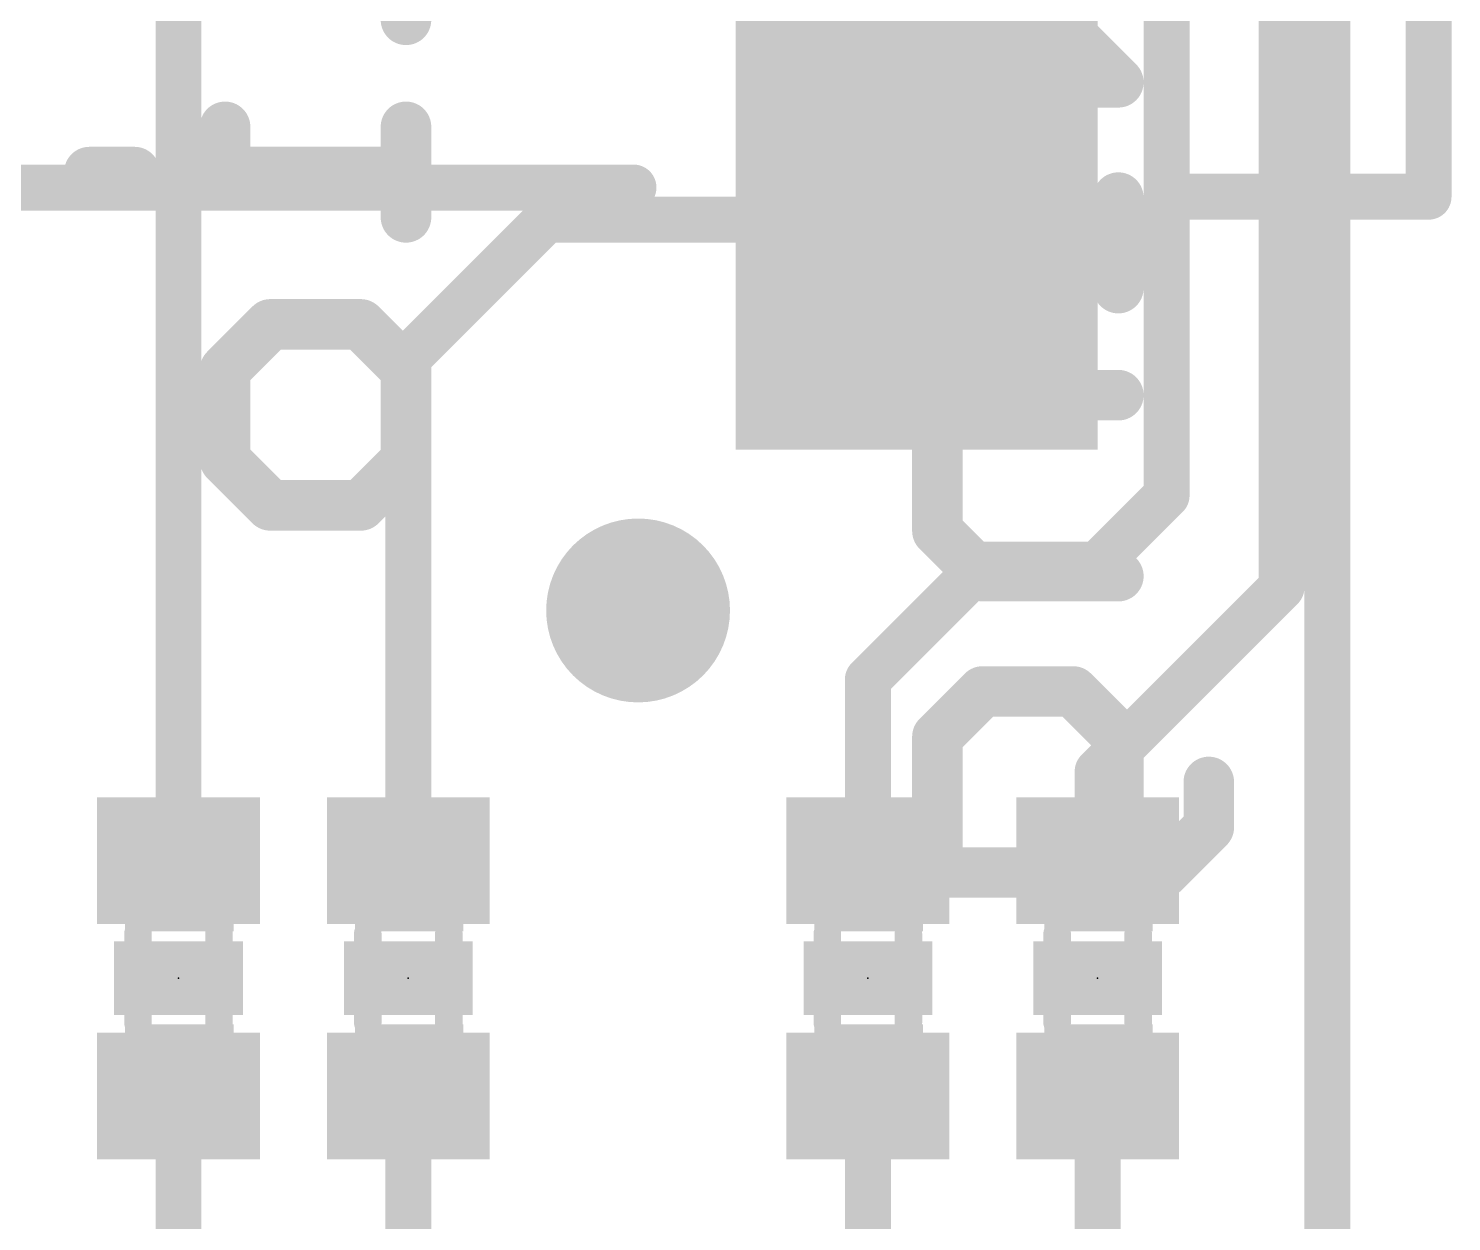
# Model space of a CAD drawing. Extents: x -3.8 to 20.4, y -21.6 to 37.
# Drawn here: x 6.79 to 14.66, y 10.09 to 16.68 of the extents above; entities that cross this region are included whole.
import ezdxf

# ---------------------------------------------------------------- set-up
doc = ezdxf.new("R2010")
doc.units = 0
for name, color, linetype in [('1', 12, 'CONTINUOUS'), ('16', 132, 'CONTINUOUS'), ('18', 110, 'CONTINUOUS'), ('21', 41, 'CONTINUOUS'), ('22', 40, 'CONTINUOUS'), ('23', 53, 'CONTINUOUS'), ('51', 53, 'CONTINUOUS')]:
    doc.layers.add(name, color=color, linetype=linetype)

# ---------------------------------------------------------------- blocks, each defined once
blk = doc.blocks.new('RECT')
blk.add_solid([(-0.5, -0.5), (0.5, -0.5), (-0.5, 0.5), (0.5, 0.5)])
blk = doc.blocks.new('ROUNDV')
at = {"const_width": 0.5}
blk.add_lwpolyline([(0, -0.25, 1), (0, 0.25, 1), (0, -0.25)], format="xyb", dxfattribs=at)

msp = doc.modelspace()

# ---------------------------------------------------------------- linework, layer by layer
at = {"layer": '1', "const_width": 0.254}
for points in [[(13.716, 13.589), (13.716, 21.717)], [(7.62, 12.08), (7.62, 20.955)], [(13.081, 14.097), (13.081, 19.812)], [(8.89, 14.859), (9.652, 15.621)], [(9.652, 15.621), (11.679, 15.621)], [(11.679, 15.621), (11.7, 15.6)], [(8.89, 12.08), (8.89, 14.859)], [(12.7, 13.716), (13.081, 14.097)], [(11.43, 13.081), (12.065, 13.716)], [(12.065, 13.716), (12.7, 13.716)], [(12.7, 12.573), (13.716, 13.589)], [(11.43, 12.08), (11.43, 13.081)], [(12.7, 12.08), (12.7, 12.573)], [(7.62, 10.78), (7.62, 8.27)], [(8.89, 9.525), (8.89, 10.78)], [(11.43, 9.525), (11.43, 10.78)], [(12.7, 10.78), (12.7, 8.27)]]:
    msp.add_lwpolyline(points, dxfattribs=at)
at = {"layer": '1', "const_width": 0.127}
for points in [[(9.652, 15.6845, 1), (9.652, 15.5575)], [(9.6969, 15.5761, 1), (9.6071, 15.6659)], [(11.7239, 15.6659, 1), (11.6341, 15.5761)], [(11.679, 15.5575, 1), (11.679, 15.6845)], [(11.6551, 15.5551, 1), (11.7449, 15.6449)], [(8.9535, 14.859, 1), (8.8265, 14.859)], [(8.8451, 14.9039, 1), (8.9349, 14.8141)], [(13.0175, 14.097, 1), (13.1445, 14.097)], [(13.1259, 14.0521, 1), (13.0361, 14.1419)], [(12.065, 13.7795, 1), (12.065, 13.6525)], [(12.1099, 13.6711, 1), (12.0201, 13.7609)], [(12.7, 13.6525, 1), (12.7, 13.7795)], [(12.6551, 13.7609, 1), (12.7449, 13.6711)], [(13.7609, 13.5441, 1), (13.6711, 13.6339)], [(13.6525, 13.589, 1), (13.7795, 13.589)], [(11.4935, 13.081, 1), (11.3665, 13.081)], [(11.3851, 13.1259, 1), (11.4749, 13.0361)], [(12.7635, 12.573, 1), (12.6365, 12.573)], [(12.6551, 12.6179, 1), (12.7449, 12.5281)], [(7.5565, 12.08, 1), (7.6835, 12.08)], [(8.8265, 12.08, 1), (8.9535, 12.08)], [(11.3665, 12.08, 1), (11.4935, 12.08)], [(12.6365, 12.08, 1), (12.7635, 12.08)], [(7.6835, 10.78, 1), (7.5565, 10.78)], [(8.9535, 10.78, 1), (8.8265, 10.78)], [(11.4935, 10.78, 1), (11.3665, 10.78)], [(12.7635, 10.78, 1), (12.6365, 10.78)]]:
    msp.add_lwpolyline(points, format="xyb", dxfattribs=at)
at = {"layer": '16', "const_width": 0.254}
msp.add_lwpolyline([(13.97, 6.35), (13.97, 26.67)], dxfattribs=at)
at = {"layer": '21', "const_width": 0.254}
for points in [[(14.5288, 18.415), (14.5288, 15.748)], [(3.9878, 15.7988), (10.1346, 15.7988)], [(14.5288, 15.748), (13.1572, 15.748)]]:
    msp.add_lwpolyline(points, dxfattribs=at)
at = {"layer": '21', "const_width": 0.127}
for points in [[(10.1346, 15.7353, 1), (10.1346, 15.8623)], [(13.1572, 15.8115, 1), (13.1572, 15.6845)], [(14.4653, 15.748, 1), (14.5923, 15.748)], [(14.5288, 15.6845, 1), (14.5288, 15.8115)]]:
    msp.add_lwpolyline(points, format="xyb", dxfattribs=at)
at = {"layer": '22', "const_width": 0.2794}
for points in [[(8.8773, 17.2254), (8.8773, 16.7254)], [(12.3143, 16.8801), (12.8143, 16.3802)], [(12.8143, 16.3802), (11.3144, 16.3802)], [(7.8774, 16.134), (7.8774, 15.884)], [(8.8773, 16.134), (8.8773, 15.634)], [(7.1274, 15.884), (7.3774, 15.884)], [(7.8774, 15.884), (8.8773, 15.884)], [(11.8144, 15.7429), (11.8144, 15.4929)], [(12.8143, 15.7429), (12.8143, 15.243)], [(11.0644, 15.4929), (11.3144, 15.4929)], [(11.8144, 15.4929), (12.8143, 15.4929)], [(7.8774, 14.7925), (8.1274, 15.0425)], [(8.1274, 15.0425), (8.6273, 15.0425)], [(8.6273, 15.0425), (8.8773, 14.7925)], [(7.8774, 14.2926), (7.8774, 14.7925)], [(8.8773, 14.7925), (8.8773, 14.2926)], [(12.8143, 14.6515), (11.8144, 14.6515)], [(11.8144, 14.6515), (11.8144, 13.9015)], [(8.1274, 14.0426), (7.8774, 14.2926)], [(8.8773, 14.2926), (8.6273, 14.0426)], [(8.6273, 14.0426), (8.1274, 14.0426)], [(11.8144, 13.9015), (12.0644, 13.6516)], [(12.0644, 13.6516), (12.8143, 13.6516)], [(11.8144, 12.7644), (12.0644, 13.0143)], [(12.0644, 13.0143), (12.5643, 13.0143)], [(12.5643, 13.0143), (12.8143, 12.7644)], [(11.8144, 12.0144), (11.8144, 12.7644)], [(12.8143, 12.7644), (12.8143, 12.0144)], [(13.3143, 12.5144), (13.3143, 12.2644)], [(13.3143, 12.2644), (13.0643, 12.0144)], [(13.0643, 12.0144), (11.8144, 12.0144)]]:
    msp.add_lwpolyline(points, dxfattribs=at)
at = {"layer": '22', "const_width": 0.1397}
for points in [[(8.8074, 16.7254, 1), (8.9472, 16.7254)], [(11.3144, 16.45, 1), (11.3144, 16.3103)], [(12.8143, 16.3103, 1), (12.8143, 16.45)], [(12.7649, 16.3308, 1), (12.8637, 16.4296)], [(7.9472, 16.134, 1), (7.8075, 16.134)], [(8.9472, 16.134, 1), (8.8074, 16.134)], [(7.1274, 15.9538, 1), (7.1274, 15.8141)], [(7.3774, 15.8141, 1), (7.3774, 15.9538)], [(7.8774, 15.9538, 1), (7.8774, 15.8141)], [(8.8773, 15.8141, 1), (8.8773, 15.9538)], [(7.8075, 15.884, 1), (7.9472, 15.884)], [(11.8842, 15.7429, 1), (11.7445, 15.7429)], [(12.8842, 15.7429, 1), (12.7445, 15.7429)], [(8.8074, 15.634, 1), (8.9472, 15.634)], [(11.0644, 15.5628, 1), (11.0644, 15.4231)], [(11.3144, 15.4231, 1), (11.3144, 15.5628)], [(11.8144, 15.5628, 1), (11.8144, 15.4231)], [(12.8143, 15.4231, 1), (12.8143, 15.5628)], [(11.7445, 15.4929, 1), (11.8842, 15.4929)], [(12.7445, 15.243, 1), (12.8842, 15.243)], [(8.1274, 15.1124, 1), (8.1274, 14.9727)], [(8.1768, 14.9931, 1), (8.078, 15.0919)], [(8.6767, 15.0919, 1), (8.5779, 14.9931)], [(8.6273, 14.9727, 1), (8.6273, 15.1124)], [(7.9472, 14.7925, 1), (7.8075, 14.7925)], [(7.828, 14.8419, 1), (7.9268, 14.7431)], [(8.9472, 14.7925, 1), (8.8074, 14.7925)], [(8.8279, 14.7431, 1), (8.9267, 14.8419)], [(11.8144, 14.7213, 1), (11.8144, 14.5816)], [(11.8842, 14.6515, 1), (11.7445, 14.6515)], [(12.8143, 14.5816, 1), (12.8143, 14.7213)], [(7.9268, 14.342, 1), (7.828, 14.2432)], [(8.9267, 14.2432, 1), (8.8279, 14.342)], [(7.8075, 14.2926, 1), (7.9472, 14.2926)], [(8.8074, 14.2926, 1), (8.9472, 14.2926)], [(8.1274, 14.1125, 1), (8.1274, 13.9727)], [(8.078, 13.9932, 1), (8.1768, 14.092)], [(8.5779, 14.092, 1), (8.6767, 13.9932)], [(8.6273, 13.9727, 1), (8.6273, 14.1125)], [(11.8638, 13.9509, 1), (11.765, 13.8522)], [(11.7445, 13.9015, 1), (11.8842, 13.9015)], [(12.0644, 13.7214, 1), (12.0644, 13.5817)], [(12.015, 13.6022, 1), (12.1138, 13.701)], [(12.8143, 13.5817, 1), (12.8143, 13.7214)], [(12.0644, 13.0842, 1), (12.0644, 12.9445)], [(12.1138, 12.9649, 1), (12.015, 13.0637)], [(12.6137, 13.0637, 1), (12.5149, 12.9649)], [(12.5643, 12.9445, 1), (12.5643, 13.0842)], [(11.8842, 12.7644, 1), (11.7445, 12.7644)], [(12.8842, 12.7644, 1), (12.7445, 12.7644)], [(11.765, 12.8137, 1), (11.8638, 12.715)], [(12.7649, 12.715, 1), (12.8637, 12.8137)], [(13.3841, 12.5144, 1), (13.2444, 12.5144)], [(13.3637, 12.215, 1), (13.2649, 12.3138)], [(13.2444, 12.2644, 1), (13.3841, 12.2644)], [(11.8144, 12.0843, 1), (11.8144, 11.9446)], [(13.0149, 12.0638, 1), (13.1137, 11.965)], [(13.0643, 11.9446, 1), (13.0643, 12.0843)], [(11.7445, 12.0144, 1), (11.8842, 12.0144)], [(12.7445, 12.0144, 1), (12.8842, 12.0144)]]:
    msp.add_lwpolyline(points, format="xyb", dxfattribs=at)
at = {"layer": '23'}
for p in [(7.62, 11.43), (8.89, 11.43), (11.43, 11.43), (12.7, 11.43)]:
    msp.add_point(p, dxfattribs=at)
at = {"layer": '51', "const_width": 0.1524}
for points in [[(7.396, 11.185), (7.396, 11.675)], [(7.844, 11.675), (7.844, 11.185)], [(8.666, 11.185), (8.666, 11.675)], [(9.114, 11.675), (9.114, 11.185)], [(11.206, 11.185), (11.206, 11.675)], [(11.654, 11.675), (11.654, 11.185)], [(12.476, 11.185), (12.476, 11.675)], [(12.924, 11.675), (12.924, 11.185)]]:
    msp.add_lwpolyline(points, dxfattribs=at)
at = {"layer": '51', "const_width": 0.0762}
for points in [[(7.4341, 11.675, 1), (7.3579, 11.675)], [(7.8821, 11.675, 1), (7.8059, 11.675)], [(8.7041, 11.675, 1), (8.6279, 11.675)], [(9.1521, 11.675, 1), (9.0759, 11.675)], [(11.2441, 11.675, 1), (11.1679, 11.675)], [(11.6921, 11.675, 1), (11.6159, 11.675)], [(12.5141, 11.675, 1), (12.4379, 11.675)], [(12.9621, 11.675, 1), (12.8859, 11.675)], [(7.3579, 11.185, 1), (7.4341, 11.185)], [(7.8059, 11.185, 1), (7.8821, 11.185)], [(8.6279, 11.185, 1), (8.7041, 11.185)], [(9.0759, 11.185, 1), (9.1521, 11.185)], [(11.1679, 11.185, 1), (11.2441, 11.185)], [(11.6159, 11.185, 1), (11.6921, 11.185)], [(12.4379, 11.185, 1), (12.5141, 11.185)], [(12.8859, 11.185, 1), (12.9621, 11.185)]]:
    msp.add_lwpolyline(points, format="xyb", dxfattribs=at)

# ---------------------------------------------------------------- block references
at = {"layer": '1', "xscale": 2, "yscale": 2.5}
msp.add_blockref('RECT', (11.7, 15.6), dxfattribs=at)
at = {"layer": '1', "xscale": 0.7, "yscale": 0.9, "rotation": 90}
for p in [(7.62, 12.08), (8.89, 12.08), (11.43, 12.08), (12.7, 12.08), (7.62, 10.78), (8.89, 10.78), (11.43, 10.78), (12.7, 10.78)]:
    msp.add_blockref('RECT', p, dxfattribs=at)
at = {"layer": '18', "xscale": 1.016, "yscale": 1.016}
msp.add_blockref('ROUNDV', (10.16, 13.462), dxfattribs=at)
msp.add_blockref('ROUNDV', (10.16, 13.462), dxfattribs=at)
at = {"layer": '21', "xscale": 0.4064, "yscale": 0.7112, "rotation": 90}
for p in [(7.62, 11.43), (8.89, 11.43), (11.43, 11.43), (12.7, 11.43)]:
    msp.add_blockref('RECT', p, dxfattribs=at)
at = {"layer": '51', "xscale": 0.3, "yscale": 0.5999, "rotation": 90}
for p in [(7.6249, 11.8388), (8.8948, 11.8388), (11.4349, 11.8388), (12.7049, 11.8388), (7.6249, 11.026), (8.8948, 11.026), (11.4349, 11.026), (12.7049, 11.026)]:
    msp.add_blockref('RECT', p, dxfattribs=at)

doc.saveas('drawing.dxf')
